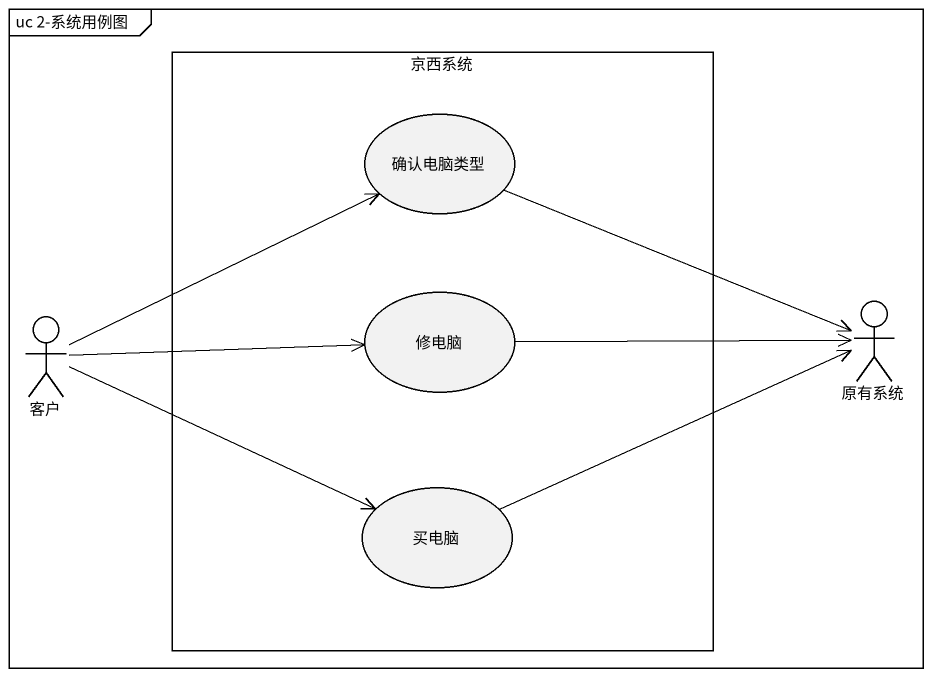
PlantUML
@startuml
mainframe uc 2-系统用例图
rectangle 京西系统 {
  usecase 确认电脑类型
  usecase 修电脑
  usecase 买电脑
}
actor 客户
actor 原有系统
确认电脑类型 -right-> 原有系统
修电脑 -right-> 原有系统
客户 -right-> 确认电脑类型
客户 -right-> 修电脑
客户 -right-> 买电脑
买电脑 -right-> 原有系统
@enduml
